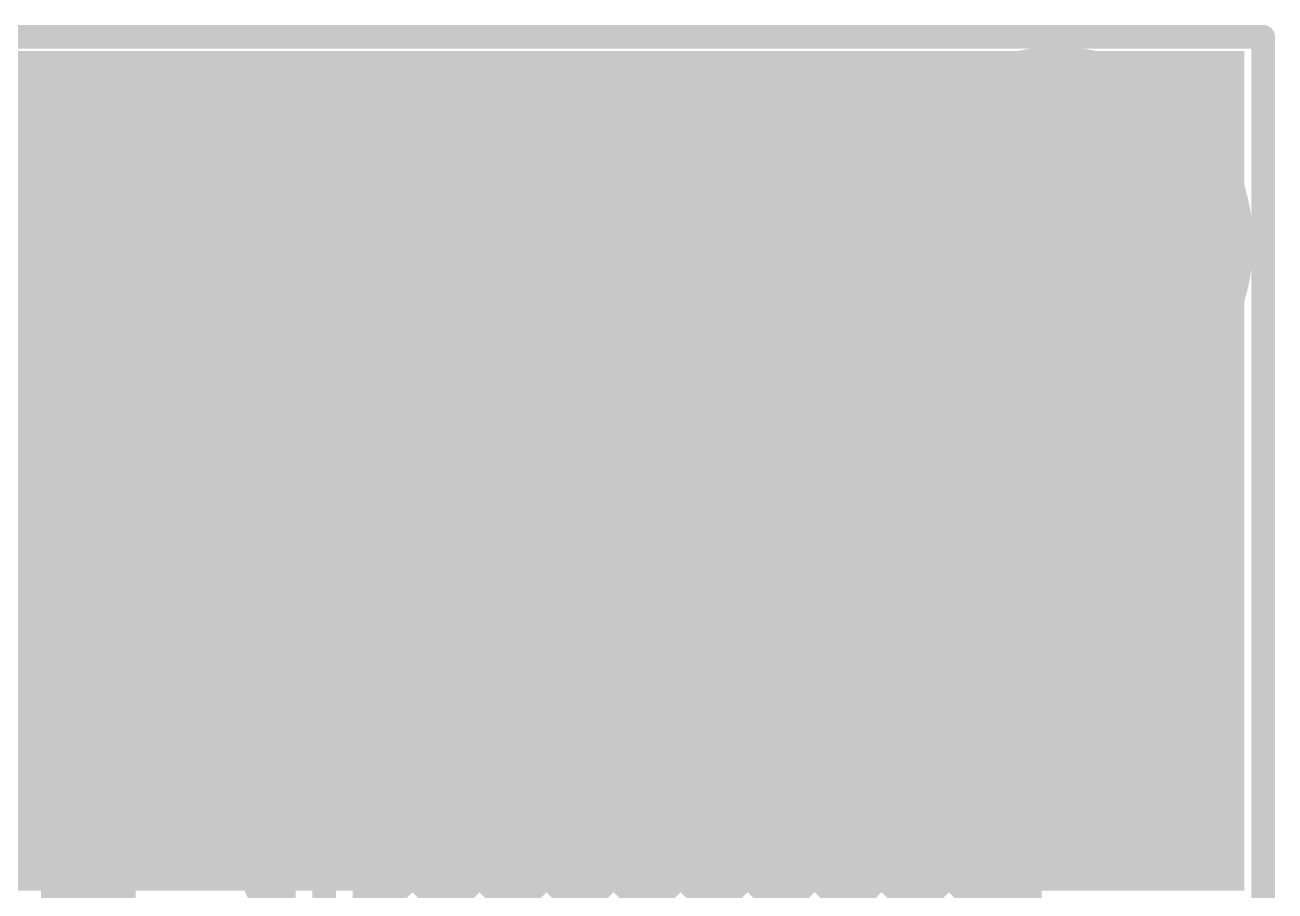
# Model space of a CAD drawing. Header units: millimetres. Extents: x -0.27 to 3.22, y -0.27 to 1.91.
# Drawn here: x 2.693 to 3.22, y 1.544 to 1.909 of the extents above; entities that cross this region are included whole.
import ezdxf

# ---------------------------------------------------------------- set-up
doc = ezdxf.new("R2010")
doc.units = ezdxf.units.MM
doc.header["$MEASUREMENT"] = 0
for name, color, linetype in [('BottomLayer', 5, 'Continuous'), ('BottomSolder', 6, 'Continuous'), ('Mechanical2', 216, 'Continuous'), ('MultiLayer', 9, 'Continuous'), ('PadHoleLayer', 156, 'Continuous'), ('TopLayer', 1, 'Continuous'), ('TopSolder', 216, 'Continuous')]:
    doc.layers.add(name, color=color, linetype=linetype)

msp = doc.modelspace()

# ---------------------------------------------------------------- hatches: boundary and pattern name
at = {"layer": 'BottomLayer'}
msp.add_hatch(color=5, dxfattribs=at).paths.add_polyline_path([(2.646, 1.544), (3.207, 1.544), (3.207, 1.898), (2.646, 1.898)])
h = msp.add_hatch(color=5, dxfattribs=at)
edge = h.paths.add_edge_path()
edge.add_arc((3.128, 1.817), 0.07874, 0, 360)
at = {"layer": 'BottomSolder'}
h = msp.add_hatch(color=6, dxfattribs=at)
edge = h.paths.add_edge_path()
edge.add_arc((3.128, 1.817), 0.08274, 0, 360)
at = {"layer": 'MultiLayer'}
h = msp.add_hatch(color=9, dxfattribs=at)
edge = h.paths.add_edge_path()
edge.add_arc((3.128, 1.817), 0.07874, 0, 360)
at = {"layer": 'PadHoleLayer'}
h = msp.add_hatch(color=156, dxfattribs=at)
edge = h.paths.add_edge_path()
edge.add_arc((3.128, 1.817), 0.05906, 0, 360)
at = {"layer": 'TopLayer'}
msp.add_hatch(color=1, dxfattribs=at).paths.add_polyline_path([(-0.081, 1.851), (3.207, 1.851), (3.207, 1.896), (-0.081, 1.896)])
h = msp.add_hatch(color=1, dxfattribs=at)
edge = h.paths.add_edge_path()
edge.add_arc((3.128, 1.817), 0.07874, 0, 360)
at = {"layer": 'TopSolder'}
h = msp.add_hatch(color=216, dxfattribs=at)
edge = h.paths.add_edge_path()
edge.add_arc((3.128, 1.817), 0.08274, 0, 360)

# ---------------------------------------------------------------- linework, layer by layer
at = {"layer": 'BottomLayer', "const_width": 0.04}
for points in [[(2.703, 1.573), (2.7104, 1.573)], [(2.7104, 1.573), (2.7194, 1.564)], [(2.7194, 1.51197), (2.7194, 1.564)]]:
    msp.add_lwpolyline(points, dxfattribs=at)
at = {"layer": 'BottomLayer', "const_width": 0.02}
for points in [[(2.693, 1.573, 1), (2.713, 1.573, 1)], [(2.7004, 1.573, 1), (2.7204, 1.573, 1)], [(2.7004, 1.573, 1), (2.7204, 1.573, 1)], [(2.7094, 1.564, 1), (2.7294, 1.564, 1)], [(2.7094, 1.564, 1), (2.7294, 1.564, 1)]]:
    msp.add_lwpolyline(points, format="xyb", close=True, dxfattribs=at)
at = {"layer": 'Mechanical2', "const_width": 0.01}
for points in [[(-0.087, 1.904), (3.215, 1.904)], [(3.215, 1.904), (3.215, -0.087)]]:
    msp.add_lwpolyline(points, dxfattribs=at)
at = {"layer": 'Mechanical2', "const_width": 0.005}
msp.add_lwpolyline([(3.2125, 1.904, 1), (3.2175, 1.904, 1)], format="xyb", close=True, dxfattribs=at)
msp.add_lwpolyline([(3.2125, 1.904, 1), (3.2175, 1.904, 1)], format="xyb", close=True, dxfattribs=at)
at = {"layer": 'TopLayer'}
for points, const_width in [([(1.8475, 1.805), (3.03251, 1.805)], 0.015), ([(2.63334, 1.805), (2.68784, 1.7505)], 0.015), ([(2.65668, 1.7505), (2.71118, 1.805)], 0.015), ([(2.66162, 1.805), (2.71612, 1.7505)], 0.015), ([(2.68497, 1.7505), (2.73947, 1.805)], 0.015), ([(2.68991, 1.805), (2.74441, 1.7505)], 0.015), ([(2.71325, 1.7505), (2.76775, 1.805)], 0.015), ([(2.71819, 1.805), (2.77269, 1.7505)], 0.015), ([(2.74154, 1.7505), (2.79604, 1.805)], 0.015), ([(2.74648, 1.805), (2.80189, 1.74959)], 0.015), ([(2.76982, 1.7505), (2.82432, 1.805)], 0.015), ([(2.77476, 1.805), (3.114, 1.46576)], 0.015), ([(2.798, 1.7504), (2.85261, 1.805)], 0.015), ([(2.80304, 1.805), (3.114, 1.49404)], 0.015), ([(2.81523, 1.73934), (2.88089, 1.805)], 0.015), ([(2.82938, 1.7252), (2.90917, 1.805)], 0.015), ([(2.83133, 1.805), (3.114, 1.52233)], 0.015), ([(2.83836, 1.67762), (2.96574, 1.805)], 0.015), ([(2.83836, 1.7059), (2.93746, 1.805)], 0.015), ([(2.83836, 1.64933), (2.99403, 1.805)], 0.015), ([(2.83836, 1.62105), (3.02231, 1.805)], 0.015), ([(2.85961, 1.805), (3.114, 1.55061)], 0.015), ([(2.8879, 1.805), (3.114, 1.5789)], 0.015), ([(2.91618, 1.805), (3.114, 1.60718)], 0.015), ([(2.94447, 1.805), (3.114, 1.63547)], 0.015), ([(2.97275, 1.805), (3.114, 1.66375)], 0.015), ([(3.00103, 1.805), (3.114, 1.69203)], 0.015), ([(3.02932, 1.805), (3.03305, 1.80126)], 0.015), ([(2.83836, 1.59276), (3.03562, 1.79002)], 0.015), ([(2.83836, 1.56448), (3.04397, 1.77009)], 0.015), ([(1.89681, 1.7505), (2.796, 1.7505)], 0.015), ([(2.83836, 1.53619), (3.05567, 1.75351)], 0.015), ([(2.80979, 1.74479), (2.83265, 1.72193)], 0.015), ([(2.83836, 1.50791), (3.07037, 1.73992)], 0.015), ([(1.89681, 1.731), (2.796, 1.731)], 0.01), ([(2.796, 1.731), (2.81886, 1.70814)], 0.01), ([(2.83836, 1.47962), (3.08814, 1.7294)], 0.015), ([(2.83836, 1.45134), (3.10956, 1.72254)], 0.015), ([(3.114, 0.95854), (3.114, 1.72178)], 0.015), ([(2.83745, 1.71403), (3.114, 1.43748)], 0.015), ([(2.63208, 1.7115), (2.78792, 1.7115)], 0.015), ([(2.64199, 1.7115), (2.79936, 1.55413)], 0.015), ([(2.6445, 1.62518), (2.73082, 1.7115)], 0.015), ([(2.6445, 1.59689), (2.75911, 1.7115)], 0.015), ([(2.6445, 1.56861), (2.78739, 1.7115)], 0.015), ([(2.6445, 1.65346), (2.70254, 1.7115)], 0.015), ([(2.67027, 1.7115), (2.79936, 1.58241)], 0.015), ([(2.69855, 1.7115), (2.79936, 1.6107)], 0.015), ([(2.72684, 1.7115), (2.79936, 1.63898)], 0.015), ([(2.75512, 1.7115), (2.79936, 1.66727)], 0.015), ([(2.78341, 1.7115), (2.79936, 1.69555)], 0.015), ([(2.78792, 1.7115), (2.79936, 1.70006)], 0.015), ([(2.83836, 1.31686), (2.83836, 1.70814)], 0.015), ([(2.81886, 1.31686), (2.81886, 1.70814)], 0.01), ([(2.79936, 1.52346), (2.79936, 1.70006)], 0.015), ([(2.83836, 1.42306), (3.114, 1.6987)], 0.015), ([(2.68309, 1.57892), (2.79936, 1.69518)], 0.015), ([(2.6445, 1.6807), (2.74318, 1.58202)], 0.015), ([(2.83836, 1.68483), (3.114, 1.40919)], 0.015), ([(2.83836, 1.39477), (3.114, 1.67041)], 0.015), ([(2.71525, 1.58279), (2.79936, 1.6669)], 0.015), ([(2.83836, 1.65655), (3.114, 1.38091)], 0.015), ([(2.6445, 1.65242), (2.71413, 1.58279)], 0.015), ([(2.74282, 1.58207), (2.79936, 1.63861)], 0.015), ([(2.83836, 1.36649), (3.114, 1.64213)], 0.015), ([(2.83836, 1.62827), (3.114, 1.35262)], 0.015), ([(2.6445, 1.62413), (2.68814, 1.58049)], 0.015), ([(2.83836, 1.3382), (3.114, 1.61385)], 0.015), ([(2.76414, 1.57511), (2.79936, 1.61033)], 0.015), ([(2.83836, 1.59998), (3.114, 1.32434)], 0.015), ([(2.836, 1.30756), (3.114, 1.58556)], 0.015), ([(2.7055, 1.58279), (2.73306, 1.58279)], 0.015), ([(2.7804, 1.56308), (2.79936, 1.58205)], 0.015), ([(2.71928, 1.51608), (2.71928, 1.57529)], 0.01), ([(2.83836, 1.5717), (3.114, 1.29605)], 0.015), ([(2.7295, 1.17278), (3.114, 1.55728)], 0.015), ([(2.79231, 1.54672), (2.79936, 1.55376)], 0.015), ([(2.83836, 1.54341), (3.114, 1.26777)], 0.015)]:
    msp.add_lwpolyline(points, dxfattribs=dict(at, const_width=const_width))
for points, const_width in [([(2.68616, 1.805, 1), (2.69366, 1.805, 1)], 0.0075), ([(2.70743, 1.805, 1), (2.71493, 1.805, 1)], 0.0075), ([(2.71444, 1.805, 1), (2.72194, 1.805, 1)], 0.0075), ([(2.73572, 1.805, 1), (2.74322, 1.805, 1)], 0.0075), ([(2.74273, 1.805, 1), (2.75023, 1.805, 1)], 0.0075), ([(2.764, 1.805, 1), (2.7715, 1.805, 1)], 0.0075), ([(2.77101, 1.805, 1), (2.77851, 1.805, 1)], 0.0075), ([(2.79229, 1.805, 1), (2.79979, 1.805, 1)], 0.0075), ([(2.79929, 1.805, 1), (2.80679, 1.805, 1)], 0.0075), ([(2.82057, 1.805, 1), (2.82807, 1.805, 1)], 0.0075), ([(2.82758, 1.805, 1), (2.83508, 1.805, 1)], 0.0075), ([(2.84886, 1.805, 1), (2.85636, 1.805, 1)], 0.0075), ([(2.85586, 1.805, 1), (2.86336, 1.805, 1)], 0.0075), ([(2.87714, 1.805, 1), (2.88464, 1.805, 1)], 0.0075), ([(2.88415, 1.805, 1), (2.89165, 1.805, 1)], 0.0075), ([(2.90542, 1.805, 1), (2.91292, 1.805, 1)], 0.0075), ([(2.91243, 1.805, 1), (2.91993, 1.805, 1)], 0.0075), ([(2.93371, 1.805, 1), (2.94121, 1.805, 1)], 0.0075), ([(2.94072, 1.805, 1), (2.94822, 1.805, 1)], 0.0075), ([(2.96199, 1.805, 1), (2.96949, 1.805, 1)], 0.0075), ([(2.969, 1.805, 1), (2.9765, 1.805, 1)], 0.0075), ([(2.99028, 1.805, 1), (2.99778, 1.805, 1)], 0.0075), ([(2.99728, 1.805, 1), (3.00478, 1.805, 1)], 0.0075), ([(3.01856, 1.805, 1), (3.02606, 1.805, 1)], 0.0075), ([(3.02557, 1.805, 1), (3.03307, 1.805, 1)], 0.0075), ([(3.02876, 1.805, 1), (3.03626, 1.805, 1)], 0.0075), ([(3.02876, 1.805, 1), (3.03626, 1.805, 1)], 0.0075), ([(3.0293, 1.80126, 1), (3.0368, 1.80126, 1)], 0.0075), ([(3.03187, 1.79002, 1), (3.03937, 1.79002, 1)], 0.0075), ([(3.04022, 1.77009, 1), (3.04772, 1.77009, 1)], 0.0075), ([(2.68409, 1.7505, 1), (2.69159, 1.7505, 1)], 0.0075), ([(2.7095, 1.7505, 1), (2.717, 1.7505, 1)], 0.0075), ([(2.71237, 1.7505, 1), (2.71987, 1.7505, 1)], 0.0075), ([(2.73779, 1.7505, 1), (2.74529, 1.7505, 1)], 0.0075), ([(2.74066, 1.7505, 1), (2.74816, 1.7505, 1)], 0.0075), ([(2.76607, 1.7505, 1), (2.77357, 1.7505, 1)], 0.0075), ([(2.76894, 1.7505, 1), (2.77644, 1.7505, 1)], 0.0075), ([(2.79225, 1.7505, 1), (2.79975, 1.7505, 1)], 0.0075), ([(2.79225, 1.7505, 1), (2.79975, 1.7505, 1)], 0.0075), ([(2.79225, 1.7505, 1), (2.79975, 1.7505, 1)], 0.0075), ([(2.79425, 1.7504, 1), (2.80175, 1.7504, 1)], 0.0075), ([(2.79814, 1.74959, 1), (2.80564, 1.74959, 1)], 0.0075), ([(3.05192, 1.75351, 1), (3.05942, 1.75351, 1)], 0.0075), ([(2.80604, 1.74479, 1), (2.81354, 1.74479, 1)], 0.0075), ([(2.80604, 1.74479, 1), (2.81354, 1.74479, 1)], 0.0075), ([(2.80604, 1.74479, 1), (2.81354, 1.74479, 1)], 0.0075), ([(2.81148, 1.73934, 1), (2.81898, 1.73934, 1)], 0.0075), ([(3.06662, 1.73992, 1), (3.07412, 1.73992, 1)], 0.0075), ([(2.7935, 1.731, 1), (2.7985, 1.731, 1)], 0.005), ([(2.7935, 1.731, 1), (2.7985, 1.731, 1)], 0.005), ([(3.08439, 1.7294, 1), (3.09189, 1.7294, 1)], 0.0075), ([(2.82563, 1.7252, 1), (2.83313, 1.7252, 1)], 0.0075), ([(3.10581, 1.72254, 1), (3.11331, 1.72254, 1)], 0.0075), ([(2.8289, 1.72193, 1), (2.8364, 1.72193, 1)], 0.0075), ([(2.8289, 1.72193, 1), (2.8364, 1.72193, 1)], 0.0075), ([(2.8289, 1.72193, 1), (2.8364, 1.72193, 1)], 0.0075), ([(3.11025, 1.72178, 1), (3.11775, 1.72178, 1)], 0.0075), ([(3.11025, 1.72178, 1), (3.11775, 1.72178, 1)], 0.0075), ([(2.8337, 1.71403, 1), (2.8412, 1.71403, 1)], 0.0075), ([(2.6948, 1.7115, 1), (2.7023, 1.7115, 1)], 0.0075), ([(2.69879, 1.7115, 1), (2.70629, 1.7115, 1)], 0.0075), ([(2.72309, 1.7115, 1), (2.73059, 1.7115, 1)], 0.0075), ([(2.72707, 1.7115, 1), (2.73457, 1.7115, 1)], 0.0075), ([(2.75137, 1.7115, 1), (2.75887, 1.7115, 1)], 0.0075), ([(2.75536, 1.7115, 1), (2.76286, 1.7115, 1)], 0.0075), ([(2.77966, 1.7115, 1), (2.78716, 1.7115, 1)], 0.0075), ([(2.78364, 1.7115, 1), (2.79114, 1.7115, 1)], 0.0075), ([(2.78417, 1.7115, 1), (2.79167, 1.7115, 1)], 0.0075), ([(2.78417, 1.7115, 1), (2.79167, 1.7115, 1)], 0.0075), ([(2.83461, 1.70814, 1), (2.84211, 1.70814, 1)], 0.0075), ([(2.83461, 1.70814, 1), (2.84211, 1.70814, 1)], 0.0075), ([(2.83461, 1.70814, 1), (2.84211, 1.70814, 1)], 0.0075), ([(2.81636, 1.70814, 1), (2.82136, 1.70814, 1)], 0.005), ([(2.81636, 1.70814, 1), (2.82136, 1.70814, 1)], 0.005), ([(2.83461, 1.7059, 1), (2.84211, 1.7059, 1)], 0.0075), ([(2.79561, 1.70006, 1), (2.80311, 1.70006, 1)], 0.0075), ([(2.79561, 1.70006, 1), (2.80311, 1.70006, 1)], 0.0075), ([(3.11025, 1.6987, 1), (3.11775, 1.6987, 1)], 0.0075), ([(2.79561, 1.69555, 1), (2.80311, 1.69555, 1)], 0.0075), ([(2.79561, 1.69518, 1), (2.80311, 1.69518, 1)], 0.0075), ([(3.11025, 1.69203, 1), (3.11775, 1.69203, 1)], 0.0075), ([(2.83461, 1.68483, 1), (2.84211, 1.68483, 1)], 0.0075), ([(2.83461, 1.67762, 1), (2.84211, 1.67762, 1)], 0.0075), ([(3.11025, 1.67041, 1), (3.11775, 1.67041, 1)], 0.0075), ([(2.79561, 1.66727, 1), (2.80311, 1.66727, 1)], 0.0075), ([(2.79561, 1.6669, 1), (2.80311, 1.6669, 1)], 0.0075), ([(3.11025, 1.66375, 1), (3.11775, 1.66375, 1)], 0.0075), ([(2.83461, 1.65655, 1), (2.84211, 1.65655, 1)], 0.0075), ([(2.83461, 1.64933, 1), (2.84211, 1.64933, 1)], 0.0075), ([(2.79561, 1.63898, 1), (2.80311, 1.63898, 1)], 0.0075), ([(2.79561, 1.63861, 1), (2.80311, 1.63861, 1)], 0.0075), ([(3.11025, 1.64213, 1), (3.11775, 1.64213, 1)], 0.0075), ([(3.11025, 1.63547, 1), (3.11775, 1.63547, 1)], 0.0075), ([(2.83461, 1.62827, 1), (2.84211, 1.62827, 1)], 0.0075), ([(2.83461, 1.62105, 1), (2.84211, 1.62105, 1)], 0.0075), ([(3.11025, 1.61385, 1), (3.11775, 1.61385, 1)], 0.0075), ([(2.79561, 1.6107, 1), (2.80311, 1.6107, 1)], 0.0075), ([(2.79561, 1.61033, 1), (2.80311, 1.61033, 1)], 0.0075), ([(3.11025, 1.60718, 1), (3.11775, 1.60718, 1)], 0.0075), ([(2.83461, 1.59998, 1), (2.84211, 1.59998, 1)], 0.0075), ([(2.83461, 1.59276, 1), (2.84211, 1.59276, 1)], 0.0075), ([(3.11025, 1.58556, 1), (3.11775, 1.58556, 1)], 0.0075), ([(2.68439, 1.58049, 1), (2.69189, 1.58049, 1)], 0.0075), ([(2.70175, 1.58279, 1), (2.70925, 1.58279, 1)], 0.0075), ([(2.70175, 1.58279, 1), (2.70925, 1.58279, 1)], 0.0075), ([(2.71038, 1.58279, 1), (2.71788, 1.58279, 1)], 0.0075), ([(2.7115, 1.58279, 1), (2.719, 1.58279, 1)], 0.0075), ([(2.72931, 1.58279, 1), (2.73681, 1.58279, 1)], 0.0075), ([(2.72931, 1.58279, 1), (2.73681, 1.58279, 1)], 0.0075), ([(2.73907, 1.58207, 1), (2.74657, 1.58207, 1)], 0.0075), ([(2.73943, 1.58202, 1), (2.74693, 1.58202, 1)], 0.0075), ([(2.79561, 1.58241, 1), (2.80311, 1.58241, 1)], 0.0075), ([(2.79561, 1.58205, 1), (2.80311, 1.58205, 1)], 0.0075), ([(2.76039, 1.57511, 1), (2.76789, 1.57511, 1)], 0.0075), ([(3.11025, 1.5789, 1), (3.11775, 1.5789, 1)], 0.0075), ([(2.71678, 1.57529, 1), (2.72178, 1.57529, 1)], 0.005), ([(2.83461, 1.5717, 1), (2.84211, 1.5717, 1)], 0.0075), ([(2.83461, 1.56448, 1), (2.84211, 1.56448, 1)], 0.0075), ([(2.77665, 1.56308, 1), (2.78415, 1.56308, 1)], 0.0075), ([(2.79561, 1.55413, 1), (2.80311, 1.55413, 1)], 0.0075), ([(2.79561, 1.55376, 1), (2.80311, 1.55376, 1)], 0.0075), ([(3.11025, 1.55728, 1), (3.11775, 1.55728, 1)], 0.0075), ([(3.11025, 1.55061, 1), (3.11775, 1.55061, 1)], 0.0075), ([(2.78857, 1.54672, 1), (2.79607, 1.54672, 1)], 0.0075), ([(2.83461, 1.54341, 1), (2.84211, 1.54341, 1)], 0.0075)]:
    msp.add_lwpolyline(points, format="xyb", close=True, dxfattribs=dict(at, const_width=const_width))
at = {"layer": 'TopLayer', "const_width": 0.015}
for points in [[(3.114, 1.72178, -0.33689), (3.03251, 1.805)], [(2.796, 1.7505, -0.198912), (2.80979, 1.74479)], [(2.796, 1.7505, -0.198912), (2.80979, 1.74479)], [(2.83265, 1.72193, -0.198912), (2.83836, 1.70814)], [(2.83265, 1.72193, -0.198912), (2.83836, 1.70814)], [(2.6445, 1.5431, -0.296726), (2.7055, 1.58279)], [(2.73306, 1.58279, -0.382089), (2.79936, 1.52346)]]:
    msp.add_lwpolyline(points, format="xyb", dxfattribs=at)

doc.saveas('drawing.dxf')
